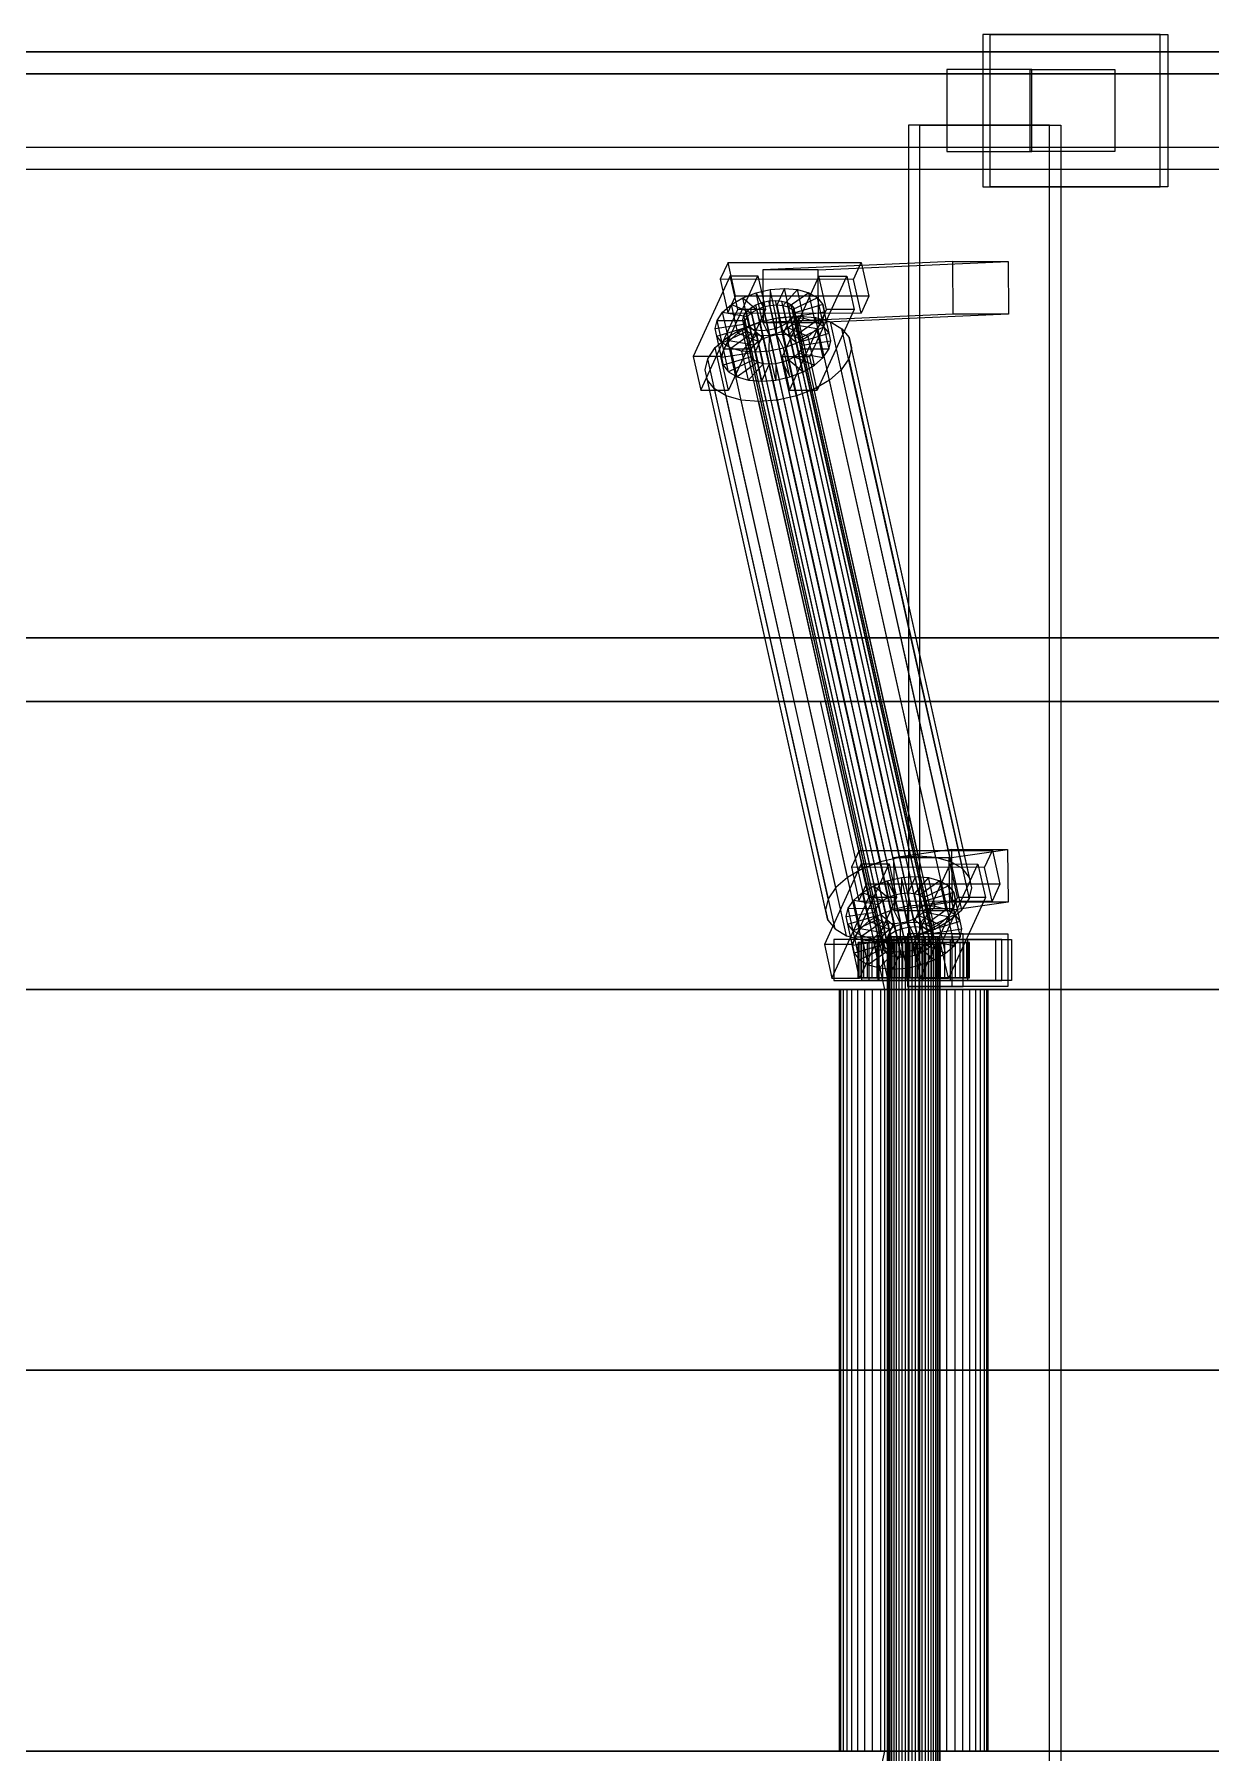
# Model space of a CAD drawing. Header units: millimetres. Extents: x -1970 to 34302, y -65268 to 6837.
# Drawn here: x 8647 to 9048, y -18130 to -17544 of the extents above; entities that cross this region are included whole.
import ezdxf

# ---------------------------------------------------------------- set-up
doc = ezdxf.new("R2010")
doc.units = ezdxf.units.MM
doc.layers.add('superior_C01', color=7, linetype='Continuous', lineweight=0)

msp = doc.modelspace()

# ---------------------------------------------------------------- linework, layer by layer
at = {"layer": 'superior_C01'}
for p, q in [((9031.224, -17544), (8970.593, -17544)), ((8970.593, -17544), (8970.593, -17596)), ((8973.154, -17544), (8970.593, -17544)), ((8973.154, -17596), (8973.154, -17544)), ((8973.154, -17544), (9033.785, -17544)), ((9031.224, -17596), (9031.224, -17544)), ((9031.224, -17544), (9033.785, -17544)), ((9033.785, -17544), (9033.785, -17596)), ((9154.087, -17550), (8017.256, -17550)), ((8030.063, -17550), (9166.894, -17550)), ((9245.336, -17550), (8108.506, -17550)), ((8124.515, -17550), (9261.345, -17550)), ((9252.01, -17557.5), (8022.33, -17557.5)), ((8024.99, -17557.5), (9254.671, -17557.5)), ((8986.781, -17556), (8958.36, -17556)), ((8958.36, -17556), (8958.36, -17584)), ((8987.338, -17556), (8958.36, -17556)), ((8986.781, -17584), (8986.781, -17556)), ((8986.781, -17556), (9015.759, -17556)), ((8987.338, -17584), (8987.338, -17556)), ((8987.338, -17556), (9015.759, -17556)), ((9015.759, -17556), (9015.759, -17584)), ((8993.432, -17575), (8945.306, -17575)), ((8945.306, -17575), (8945.306, -18425)), ((8949.148, -17575), (8945.306, -17575)), ((8949.148, -18425), (8949.148, -17575)), ((8949.148, -17575), (8997.274, -17575)), ((8993.432, -18425), (8993.432, -17575)), ((8993.432, -17575), (8997.274, -17575)), ((8997.274, -17575), (8997.274, -18425)), ((8022.33, -17582.5), (9252.01, -17582.5)), ((8024.99, -17582.5), (9254.671, -17582.5)), ((8958.36, -17584), (8986.781, -17584)), ((8958.36, -17584), (8987.338, -17584)), ((9015.759, -17584), (8986.781, -17584)), ((9015.759, -17584), (8987.338, -17584)), ((8017.256, -17590), (9154.087, -17590)), ((8030.063, -17590), (9166.894, -17590)), ((8108.506, -17590), (9245.336, -17590)), ((8124.515, -17590), (9261.345, -17590)), ((8970.593, -17596), (9031.224, -17596)), ((8970.593, -17596), (8973.154, -17596)), ((9033.785, -17596), (8973.154, -17596)), ((9033.785, -17596), (9031.224, -17596)), ((8883.648, -17621.857), (8881.019, -17627.592)), ((8886.207, -17633.325), (8883.648, -17621.857)), ((8883.648, -17621.857), (8929.122, -17621.914)), ((8960.396, -17621.488), (8895.521, -17624.356)), ((8914.468, -17624.356), (8979.343, -17621.488)), ((8926.492, -17627.65), (8929.122, -17621.914)), ((8929.122, -17621.914), (8931.68, -17633.382)), ((8960.477, -17639.486), (8960.396, -17621.488)), ((8960.396, -17621.488), (8979.343, -17621.488)), ((8979.343, -17621.488), (8979.425, -17639.486)), ((8884.387, -17626.449), (8871.767, -17653.98)), ((8926.492, -17627.65), (8881.019, -17627.592)), ((8881.019, -17627.592), (8883.577, -17639.061)), ((8881.241, -17653.992), (8893.861, -17626.461)), ((8886.945, -17637.917), (8884.387, -17626.449)), ((8884.387, -17626.449), (8893.861, -17626.461)), ((8893.861, -17626.461), (8896.419, -17637.929)), ((8914.468, -17624.356), (8895.521, -17624.356)), ((8895.521, -17624.356), (8895.602, -17642.354)), ((8914.703, -17626.487), (8902.082, -17654.019)), ((8911.556, -17654.031), (8924.176, -17626.499)), ((8914.549, -17642.354), (8914.468, -17624.356)), ((8917.261, -17637.955), (8914.703, -17626.487)), ((8914.703, -17626.487), (8924.176, -17626.499)), ((8924.176, -17626.499), (8926.734, -17637.967)), ((8929.051, -17639.118), (8926.492, -17627.65)), ((8883.577, -17639.061), (8886.207, -17633.325)), ((8884.801, -17636.164), (8888.696, -17633.91)), ((8931.68, -17633.382), (8886.207, -17633.325)), ((8888.696, -17633.91), (8893.218, -17632.183)), ((8888.696, -17633.91), (8893.536, -17637.975)), ((8890.889, -17643.74), (8888.696, -17633.91)), ((8893.17, -17636.336), (8895.312, -17635.518)), ((8893.218, -17632.183), (8898.058, -17631.1)), ((8893.218, -17632.183), (8895.678, -17637.157)), ((8895.41, -17642.013), (8893.218, -17632.183)), ((8895.312, -17635.518), (8897.605, -17635.005)), ((8943.001, -17849.317), (8895.312, -17635.518)), ((8897.605, -17635.005), (8899.892, -17634.832)), ((8945.294, -17848.804), (8897.605, -17635.005)), ((8898.058, -17631.1), (8897.97, -17636.643)), ((8898.058, -17631.1), (8902.887, -17630.735)), ((8900.251, -17640.93), (8898.058, -17631.1)), ((8899.892, -17634.832), (8902.018, -17635.011)), ((8947.581, -17848.631), (8899.892, -17634.832)), ((8902.887, -17630.735), (8900.258, -17636.47)), ((8902.018, -17635.011), (8903.838, -17635.529)), ((8949.708, -17848.809), (8902.018, -17635.011)), ((8907.375, -17631.112), (8902.384, -17636.649)), ((8905.08, -17640.564), (8902.887, -17630.735)), ((8902.887, -17630.735), (8907.375, -17631.112)), ((8903.838, -17635.529), (8905.228, -17636.352)), ((8951.528, -17849.328), (8903.838, -17635.529)), ((8911.218, -17632.206), (8904.204, -17637.167)), ((8914.152, -17633.943), (8905.594, -17637.99)), ((8909.568, -17640.942), (8907.375, -17631.112)), ((8907.375, -17631.112), (8911.218, -17632.206)), ((8913.41, -17642.036), (8911.218, -17632.206)), ((8911.218, -17632.206), (8914.152, -17633.943)), ((8916.344, -17643.772), (8914.152, -17633.943)), ((8914.152, -17633.943), (8915.977, -17636.203)), ((8931.68, -17633.382), (8929.051, -17639.118)), ((8874.325, -17665.449), (8886.945, -17637.917)), ((8879.212, -17644.431), (8879.892, -17641.61)), ((8879.892, -17641.61), (8881.798, -17638.79)), ((8879.892, -17641.61), (8889.365, -17641.622)), ((8882.084, -17651.44), (8879.892, -17641.61)), ((8881.798, -17638.79), (8884.801, -17636.164)), ((8881.798, -17638.79), (8890.268, -17640.286)), ((8883.99, -17648.62), (8881.798, -17638.79)), ((8883.577, -17639.061), (8929.051, -17639.118)), ((8896.419, -17637.929), (8883.799, -17665.461)), ((8884.801, -17636.164), (8891.691, -17639.042)), ((8886.993, -17645.994), (8884.801, -17636.164)), ((8896.419, -17637.929), (8886.945, -17637.917)), ((8888.678, -17641.32), (8889, -17639.983)), ((8888.959, -17642.566), (8888.678, -17641.32)), ((8936.367, -17855.119), (8888.678, -17641.32)), ((8889, -17639.983), (8889.903, -17638.648)), ((8936.689, -17853.782), (8889, -17639.983)), ((8889.365, -17641.622), (8889.043, -17642.958)), ((8890.268, -17640.286), (8889.365, -17641.622)), ((8889.365, -17641.622), (8891.558, -17651.452)), ((8889.903, -17638.648), (8891.325, -17637.404)), ((8937.592, -17852.446), (8889.903, -17638.648)), ((8891.691, -17639.042), (8890.268, -17640.286)), ((8890.268, -17640.286), (8892.461, -17650.116)), ((8891.325, -17637.404), (8893.17, -17636.336)), ((8939.014, -17851.202), (8891.325, -17637.404)), ((8893.536, -17637.975), (8891.691, -17639.042)), ((8891.691, -17639.042), (8893.883, -17648.872)), ((8940.859, -17850.135), (8893.17, -17636.336)), ((8895.678, -17637.157), (8893.536, -17637.975)), ((8893.536, -17637.975), (8895.728, -17647.804)), ((8894.567, -17642.107), (8901.038, -17640.659)), ((8900.251, -17640.93), (8895.41, -17642.013)), ((8960.477, -17639.486), (8895.602, -17642.354)), ((8897.97, -17636.643), (8895.678, -17637.157)), ((8895.678, -17637.157), (8897.87, -17646.986)), ((8900.258, -17636.47), (8897.97, -17636.643)), ((8897.97, -17636.643), (8900.163, -17646.473)), ((8900.163, -17646.473), (8900.251, -17640.93)), ((8905.08, -17640.564), (8900.251, -17640.93)), ((8900.258, -17636.47), (8902.45, -17646.3)), ((8902.384, -17636.649), (8900.258, -17636.47)), ((8901.038, -17640.659), (8907.493, -17640.17)), ((8942.149, -17824.968), (8901.038, -17640.659)), ((8902.384, -17636.649), (8904.576, -17646.479)), ((8904.204, -17637.167), (8902.384, -17636.649)), ((8902.45, -17646.3), (8905.08, -17640.564)), ((8905.149, -17641.341), (8903.727, -17642.585)), ((8904.204, -17637.167), (8906.396, -17646.997)), ((8905.594, -17637.99), (8904.204, -17637.167)), ((8904.576, -17646.479), (8909.568, -17640.942)), ((8904.64, -17665.487), (8917.261, -17637.955)), ((8909.568, -17640.942), (8905.08, -17640.564)), ((8906.052, -17640.005), (8905.149, -17641.341)), ((8952.838, -17855.139), (8905.149, -17641.341)), ((8905.228, -17636.352), (8906.093, -17637.422)), ((8952.917, -17850.15), (8905.228, -17636.352)), ((8905.515, -17642.979), (8906.418, -17641.643)), ((8905.594, -17637.99), (8907.786, -17647.82)), ((8906.458, -17639.061), (8905.594, -17637.99)), ((8906.374, -17638.668), (8906.052, -17640.005)), ((8906.052, -17640.005), (8953.741, -17853.804)), ((8906.093, -17637.422), (8906.374, -17638.668)), ((8953.782, -17851.221), (8906.093, -17637.422)), ((8954.063, -17852.467), (8906.374, -17638.668)), ((8906.418, -17641.643), (8906.74, -17640.307)), ((8906.418, -17641.643), (8915.891, -17641.655)), ((8908.61, -17651.473), (8906.418, -17641.643)), ((8915.977, -17636.203), (8906.458, -17639.061)), ((8906.458, -17639.061), (8908.651, -17648.891)), ((8906.74, -17640.307), (8906.458, -17639.061)), ((8916.571, -17638.834), (8906.74, -17640.307)), ((8906.74, -17640.307), (8908.932, -17650.137)), ((8907.493, -17640.17), (8913.493, -17640.674)), ((8948.604, -17824.479), (8907.493, -17640.17)), ((8913.41, -17642.036), (8909.568, -17640.942)), ((8913.493, -17640.674), (8918.63, -17642.137)), ((8954.605, -17824.984), (8913.493, -17640.674)), ((8915.891, -17641.655), (8913.985, -17644.475)), ((8926.734, -17637.967), (8914.114, -17665.499)), ((8979.425, -17639.486), (8914.549, -17642.354)), ((8916.571, -17638.834), (8915.891, -17641.655)), ((8915.891, -17641.655), (8918.084, -17651.485)), ((8918.17, -17646.033), (8915.977, -17636.203)), ((8915.977, -17636.203), (8916.571, -17638.834)), ((8918.763, -17648.664), (8916.571, -17638.834)), ((8926.734, -17637.967), (8917.261, -17637.955)), ((8979.425, -17639.486), (8960.477, -17639.486)), ((8879.212, -17644.431), (8889.043, -17642.958)), ((8879.805, -17647.062), (8879.212, -17644.431)), ((8881.405, -17654.261), (8879.212, -17644.431)), ((8879.3, -17650.939), (8883.315, -17647.428)), ((8879.805, -17647.062), (8889.324, -17644.204)), ((8881.631, -17649.322), (8879.805, -17647.062)), ((8881.998, -17656.892), (8879.805, -17647.062)), ((8881.631, -17649.322), (8890.189, -17645.275)), ((8883.315, -17647.428), (8888.522, -17644.416)), ((8924.426, -17831.737), (8883.315, -17647.428)), ((8886.993, -17645.994), (8883.99, -17648.62)), ((8884.565, -17651.059), (8891.579, -17646.098)), ((8890.889, -17643.74), (8886.993, -17645.994)), ((8893.883, -17648.872), (8886.993, -17645.994)), ((8888.407, -17652.153), (8893.399, -17646.616)), ((8888.522, -17644.416), (8894.567, -17642.107)), ((8929.633, -17828.725), (8888.522, -17644.416)), ((8889.824, -17643.637), (8888.959, -17642.566)), ((8936.648, -17856.365), (8888.959, -17642.566)), ((8889.043, -17642.958), (8889.324, -17644.204)), ((8889.043, -17642.958), (8891.236, -17652.788)), ((8889.324, -17644.204), (8890.189, -17645.275)), ((8889.324, -17644.204), (8891.517, -17654.034)), ((8891.214, -17644.459), (8889.824, -17643.637)), ((8937.513, -17857.435), (8889.824, -17643.637)), ((8890.189, -17645.275), (8891.579, -17646.098)), ((8890.189, -17645.275), (8892.382, -17655.105)), ((8895.41, -17642.013), (8890.889, -17643.74)), ((8895.728, -17647.804), (8890.889, -17643.74)), ((8893.034, -17644.978), (8891.214, -17644.459)), ((8938.903, -17858.258), (8891.214, -17644.459)), ((8891.579, -17646.098), (8893.399, -17646.616)), ((8891.579, -17646.098), (8893.772, -17655.927)), ((8892.896, -17652.53), (8895.525, -17646.795)), ((8895.16, -17645.156), (8893.034, -17644.978)), ((8940.723, -17858.776), (8893.034, -17644.978)), ((8893.399, -17646.616), (8895.525, -17646.795)), ((8893.399, -17646.616), (8895.592, -17656.446)), ((8935.678, -17826.416), (8894.567, -17642.107)), ((8897.447, -17644.983), (8895.16, -17645.156)), ((8942.849, -17858.955), (8895.16, -17645.156)), ((8897.87, -17646.986), (8895.41, -17642.013)), ((8895.525, -17646.795), (8897.813, -17646.622)), ((8895.525, -17646.795), (8897.718, -17656.624)), ((8895.602, -17642.354), (8914.549, -17642.354)), ((8895.728, -17647.804), (8897.87, -17646.986)), ((8899.74, -17644.47), (8897.447, -17644.983)), ((8945.136, -17858.782), (8897.447, -17644.983)), ((8897.725, -17652.165), (8897.813, -17646.622)), ((8897.813, -17646.622), (8900.105, -17646.108)), ((8897.813, -17646.622), (8900.005, -17656.451)), ((8897.87, -17646.986), (8900.163, -17646.473)), ((8901.882, -17643.652), (8899.74, -17644.47)), ((8947.429, -17858.269), (8899.74, -17644.47)), ((8900.105, -17646.108), (8902.247, -17645.29)), ((8902.565, -17651.082), (8900.105, -17646.108)), ((8900.105, -17646.108), (8902.298, -17655.938)), ((8900.163, -17646.473), (8902.45, -17646.3)), ((8903.727, -17642.585), (8901.882, -17643.652)), ((8949.571, -17857.451), (8901.882, -17643.652)), ((8902.247, -17645.29), (8904.092, -17644.223)), ((8907.087, -17649.355), (8902.247, -17645.29)), ((8902.247, -17645.29), (8904.44, -17655.12)), ((8902.45, -17646.3), (8904.576, -17646.479)), ((8951.416, -17856.383), (8903.727, -17642.585)), ((8904.092, -17644.223), (8905.515, -17642.979)), ((8910.982, -17647.101), (8904.092, -17644.223)), ((8904.092, -17644.223), (8906.285, -17654.053)), ((8904.576, -17646.479), (8906.396, -17646.997)), ((8913.985, -17644.475), (8905.515, -17642.979)), ((8905.515, -17642.979), (8907.707, -17652.809)), ((8906.396, -17646.997), (8913.41, -17642.036)), ((8906.396, -17646.997), (8907.786, -17647.82)), ((8910.982, -17647.101), (8907.087, -17649.355)), ((8907.786, -17647.82), (8916.344, -17643.772)), ((8908.651, -17648.891), (8918.17, -17646.033)), ((8913.985, -17644.475), (8910.982, -17647.101)), ((8913.175, -17656.931), (8910.982, -17647.101)), ((8916.344, -17643.772), (8913.41, -17642.036)), ((8916.178, -17654.305), (8913.985, -17644.475)), ((8918.17, -17646.033), (8916.344, -17643.772)), ((8918.763, -17648.664), (8918.17, -17646.033)), ((8918.63, -17642.137), (8922.552, -17644.459)), ((8959.741, -17826.446), (8918.63, -17642.137)), ((8922.552, -17644.459), (8924.993, -17647.481)), ((8963.663, -17828.768), (8922.552, -17644.459)), ((8924.993, -17647.481), (8925.786, -17650.998)), ((8966.104, -17831.79), (8924.993, -17647.481)), ((8876.752, -17654.709), (8879.3, -17650.939)), ((8920.412, -17835.248), (8879.3, -17650.939)), ((8882.084, -17651.44), (8881.405, -17654.261)), ((8891.236, -17652.788), (8881.405, -17654.261)), ((8884.565, -17651.059), (8881.631, -17649.322)), ((8883.824, -17659.152), (8881.631, -17649.322)), ((8883.99, -17648.62), (8882.084, -17651.44)), ((8891.558, -17651.452), (8882.084, -17651.44)), ((8892.461, -17650.116), (8883.99, -17648.62)), ((8888.407, -17652.153), (8884.565, -17651.059)), ((8886.758, -17660.889), (8884.565, -17651.059)), ((8892.896, -17652.53), (8888.407, -17652.153)), ((8890.6, -17661.983), (8888.407, -17652.153)), ((8891.236, -17652.788), (8891.558, -17651.452)), ((8891.517, -17654.034), (8891.236, -17652.788)), ((8891.558, -17651.452), (8892.461, -17650.116)), ((8892.461, -17650.116), (8893.883, -17648.872)), ((8897.725, -17652.165), (8892.896, -17652.53)), ((8895.089, -17662.36), (8892.896, -17652.53)), ((8893.883, -17648.872), (8895.728, -17647.804)), ((8902.565, -17651.082), (8897.725, -17652.165)), ((8899.917, -17661.995), (8897.725, -17652.165)), ((8907.087, -17649.355), (8902.565, -17651.082)), ((8904.758, -17660.912), (8902.565, -17651.082)), ((8907.707, -17652.809), (8906.285, -17654.053)), ((8909.279, -17659.184), (8907.087, -17649.355)), ((8908.61, -17651.473), (8907.707, -17652.809)), ((8907.707, -17652.809), (8916.178, -17654.305)), ((8907.786, -17647.82), (8908.651, -17648.891)), ((8908.932, -17650.137), (8908.61, -17651.473)), ((8918.084, -17651.485), (8908.61, -17651.473)), ((8908.651, -17648.891), (8908.932, -17650.137)), ((8908.932, -17650.137), (8918.763, -17648.664)), ((8916.178, -17654.305), (8918.084, -17651.485)), ((8918.084, -17651.485), (8918.763, -17648.664)), ((8925.786, -17650.998), (8924.878, -17654.769)), ((8966.898, -17835.307), (8925.786, -17650.998)), ((8881.241, -17653.992), (8871.767, -17653.98)), ((8871.767, -17653.98), (8874.325, -17665.449)), ((8875.843, -17658.48), (8876.752, -17654.709)), ((8876.637, -17661.997), (8875.843, -17658.48)), ((8916.955, -17842.789), (8875.843, -17658.48)), ((8917.863, -17839.018), (8876.752, -17654.709)), ((8883.799, -17665.461), (8881.241, -17653.992)), ((8881.405, -17654.261), (8881.998, -17656.892)), ((8891.517, -17654.034), (8881.998, -17656.892)), ((8881.998, -17656.892), (8883.824, -17659.152)), ((8892.382, -17655.105), (8883.824, -17659.152)), ((8883.824, -17659.152), (8886.758, -17660.889)), ((8893.772, -17655.927), (8886.758, -17660.889)), ((8895.592, -17656.446), (8890.6, -17661.983)), ((8892.382, -17655.105), (8891.517, -17654.034)), ((8893.772, -17655.927), (8892.382, -17655.105)), ((8895.592, -17656.446), (8893.772, -17655.927)), ((8897.718, -17656.624), (8895.089, -17662.36)), ((8897.718, -17656.624), (8895.592, -17656.446)), ((8900.005, -17656.451), (8897.718, -17656.624)), ((8900.005, -17656.451), (8899.917, -17661.995)), ((8902.298, -17655.938), (8900.005, -17656.451)), ((8911.556, -17654.031), (8902.082, -17654.019)), ((8902.082, -17654.019), (8904.64, -17665.487)), ((8904.44, -17655.12), (8902.298, -17655.938)), ((8902.298, -17655.938), (8904.758, -17660.912)), ((8906.285, -17654.053), (8904.44, -17655.12)), ((8904.44, -17655.12), (8909.279, -17659.184)), ((8904.758, -17660.912), (8909.279, -17659.184)), ((8906.285, -17654.053), (8913.175, -17656.931)), ((8909.279, -17659.184), (8913.175, -17656.931)), ((8914.114, -17665.499), (8911.556, -17654.031)), ((8913.175, -17656.931), (8916.178, -17654.305)), ((8922.329, -17658.539), (8918.315, -17662.05)), ((8924.878, -17654.769), (8922.329, -17658.539)), ((8963.441, -17842.848), (8922.329, -17658.539)), ((8924.878, -17654.769), (8965.989, -17839.078)), ((8879.078, -17665.019), (8876.637, -17661.997)), ((8917.748, -17846.306), (8876.637, -17661.997)), ((8883, -17667.341), (8879.078, -17665.019)), ((8920.189, -17849.328), (8879.078, -17665.019)), ((8886.758, -17660.889), (8890.6, -17661.983)), ((8890.6, -17661.983), (8895.089, -17662.36)), ((8895.089, -17662.36), (8899.917, -17661.995)), ((8899.917, -17661.995), (8904.758, -17660.912)), ((8913.108, -17665.062), (8907.063, -17667.371)), ((8918.315, -17662.05), (8913.108, -17665.062)), ((8954.219, -17849.371), (8913.108, -17665.062)), ((8959.426, -17846.359), (8918.315, -17662.05)), ((8874.325, -17665.449), (8883.799, -17665.461)), ((8888.136, -17668.803), (8883, -17667.341)), ((8924.111, -17851.65), (8883, -17667.341)), ((8894.137, -17669.308), (8888.136, -17668.803)), ((8929.248, -17853.113), (8888.136, -17668.803)), ((8900.592, -17668.819), (8894.137, -17669.308)), ((8935.248, -17853.617), (8894.137, -17669.308)), ((8907.063, -17667.371), (8900.592, -17668.819)), ((8941.704, -17853.128), (8900.592, -17668.819)), ((8904.64, -17665.487), (8914.114, -17665.499)), ((8948.174, -17851.68), (8907.063, -17667.371)), ((2012.494, -17750), (11002.451, -17750)), ((11004.06, -17750), (2014.103, -17750)), ((8346.372, -17771.702), (8915.115, -17771.702)), ((8917.026, -17771.702), (8348.284, -17771.702)), ((8915.115, -17771.702), (8937.041, -17870)), ((8915.115, -17771.702), (8917.026, -17771.702)), ((8915.115, -17771.702), (9341.672, -17771.702)), ((8938.953, -17870), (8917.026, -17771.702)), ((9343.584, -17771.702), (8917.026, -17771.702)), ((8928.414, -17822.549), (8925.785, -17828.285)), ((8930.972, -17834.017), (8928.414, -17822.549)), ((8928.414, -17822.549), (8973.887, -17822.606)), ((8960.077, -17822.189), (8940.194, -17825.057)), ((8959.141, -17825.057), (8979.024, -17822.189)), ((8960.343, -17840.17), (8960.077, -17822.189)), ((8960.077, -17822.189), (8979.024, -17822.189)), ((8971.258, -17828.342), (8973.887, -17822.606)), ((8973.887, -17822.606), (8976.445, -17834.074)), ((8979.024, -17822.189), (8979.289, -17840.17)), ((8929.153, -17827.141), (8916.533, -17854.673)), ((8929.633, -17828.725), (8924.426, -17831.737)), ((8971.258, -17828.342), (8925.785, -17828.285)), ((8925.785, -17828.285), (8928.343, -17839.753)), ((8926.006, -17854.685), (8938.626, -17827.153)), ((8931.711, -17838.609), (8929.153, -17827.141)), ((8929.153, -17827.141), (8938.626, -17827.153)), ((8935.678, -17826.416), (8929.633, -17828.725)), ((8942.149, -17824.968), (8935.678, -17826.416)), ((8938.626, -17827.153), (8941.185, -17838.621)), ((8959.141, -17825.057), (8940.194, -17825.057)), ((8940.194, -17825.057), (8940.46, -17843.038)), ((8948.604, -17824.479), (8942.149, -17824.968)), ((8959.468, -17827.179), (8946.848, -17854.711)), ((8954.605, -17824.984), (8948.604, -17824.479)), ((8959.741, -17826.446), (8954.605, -17824.984)), ((8956.322, -17854.723), (8968.942, -17827.191)), ((8959.407, -17843.038), (8959.141, -17825.057)), ((8962.026, -17838.647), (8959.468, -17827.179)), ((8959.468, -17827.179), (8968.942, -17827.191)), ((8963.663, -17828.768), (8959.741, -17826.446)), ((8966.104, -17831.79), (8963.663, -17828.768)), ((8968.942, -17827.191), (8971.5, -17838.659)), ((8973.816, -17839.81), (8971.258, -17828.342)), ((8920.412, -17835.248), (8917.863, -17839.018)), ((8924.426, -17831.737), (8920.412, -17835.248)), ((8928.343, -17839.753), (8930.972, -17834.017)), ((8929.567, -17836.856), (8933.462, -17834.603)), ((8976.445, -17834.074), (8930.972, -17834.017)), ((8933.462, -17834.603), (8937.983, -17832.875)), ((8933.462, -17834.603), (8938.301, -17838.667)), ((8935.654, -17844.433), (8933.462, -17834.603)), ((8937.983, -17832.875), (8942.824, -17831.792)), ((8937.983, -17832.875), (8940.443, -17837.849)), ((8940.176, -17842.705), (8937.983, -17832.875)), ((8942.824, -17831.792), (8942.736, -17837.336)), ((8942.824, -17831.792), (8947.653, -17831.427)), ((8945.016, -17841.622), (8942.824, -17831.792)), ((8947.653, -17831.427), (8945.023, -17837.163)), ((8952.141, -17831.804), (8947.15, -17837.341)), ((8949.845, -17841.257), (8947.653, -17831.427)), ((8947.653, -17831.427), (8952.141, -17831.804)), ((8955.983, -17832.898), (8948.969, -17837.86)), ((8958.917, -17834.635), (8950.359, -17838.682)), ((8954.334, -17841.634), (8952.141, -17831.804)), ((8952.141, -17831.804), (8955.983, -17832.898)), ((8958.176, -17842.728), (8955.983, -17832.898)), ((8955.983, -17832.898), (8958.917, -17834.635)), ((8961.11, -17844.465), (8958.917, -17834.635)), ((8958.917, -17834.635), (8960.743, -17836.895)), ((8965.989, -17839.078), (8966.898, -17835.307)), ((8966.898, -17835.307), (8966.104, -17831.79)), ((8976.445, -17834.074), (8973.816, -17839.81)), ((8917.863, -17839.018), (8916.955, -17842.789)), ((8919.091, -17866.141), (8931.711, -17838.609)), ((8924.657, -17842.302), (8926.564, -17839.482)), ((8926.564, -17839.482), (8929.567, -17836.856)), ((8926.564, -17839.482), (8935.034, -17840.978)), ((8928.756, -17849.312), (8926.564, -17839.482)), ((8928.343, -17839.753), (8973.816, -17839.81)), ((8941.185, -17838.621), (8928.564, -17866.153)), ((8929.567, -17836.856), (8936.456, -17839.734)), ((8931.759, -17846.686), (8929.567, -17836.856)), ((8941.185, -17838.621), (8931.711, -17838.609)), ((8935.034, -17840.978), (8934.131, -17842.314)), ((8936.456, -17839.734), (8935.034, -17840.978)), ((8935.034, -17840.978), (8937.226, -17850.808)), ((8938.301, -17838.667), (8936.456, -17839.734)), ((8936.456, -17839.734), (8938.649, -17849.564)), ((8940.443, -17837.849), (8938.301, -17838.667)), ((8938.301, -17838.667), (8940.494, -17848.497)), ((8942.736, -17837.336), (8940.443, -17837.849)), ((8940.443, -17837.849), (8942.636, -17847.679)), ((8960.343, -17840.17), (8940.46, -17843.038)), ((8945.023, -17837.163), (8942.736, -17837.336)), ((8942.736, -17837.336), (8944.929, -17847.165)), ((8949.845, -17841.257), (8945.016, -17841.622)), ((8945.023, -17837.163), (8947.216, -17846.992)), ((8947.15, -17837.341), (8945.023, -17837.163)), ((8947.15, -17837.341), (8949.342, -17847.171)), ((8948.969, -17837.86), (8947.15, -17837.341)), ((8947.216, -17846.992), (8949.845, -17841.257)), ((8948.969, -17837.86), (8951.162, -17847.689)), ((8950.359, -17838.682), (8948.969, -17837.86)), ((8949.406, -17866.179), (8962.026, -17838.647)), ((8954.334, -17841.634), (8949.845, -17841.257)), ((8950.359, -17838.682), (8952.552, -17848.512)), ((8951.224, -17839.753), (8950.359, -17838.682)), ((8951.183, -17842.335), (8951.505, -17840.999)), ((8960.743, -17836.895), (8951.224, -17839.753)), ((8951.224, -17839.753), (8953.417, -17849.583)), ((8951.505, -17840.999), (8951.224, -17839.753)), ((8961.337, -17839.526), (8951.505, -17840.999)), ((8951.505, -17840.999), (8953.698, -17850.829)), ((8971.5, -17838.659), (8958.88, -17866.191)), ((8979.289, -17840.17), (8959.407, -17843.038)), ((8979.289, -17840.17), (8960.343, -17840.17)), ((8961.337, -17839.526), (8960.657, -17842.347)), ((8962.936, -17846.725), (8960.743, -17836.895)), ((8960.743, -17836.895), (8961.337, -17839.526)), ((8963.529, -17849.356), (8961.337, -17839.526)), ((8971.5, -17838.659), (8962.026, -17838.647)), ((8963.441, -17842.848), (8965.989, -17839.078)), ((8916.955, -17842.789), (8917.748, -17846.306)), ((8917.748, -17846.306), (8920.189, -17849.328)), ((8923.978, -17845.123), (8924.657, -17842.302)), ((8923.978, -17845.123), (8933.809, -17843.65)), ((8924.571, -17847.754), (8923.978, -17845.123)), ((8926.17, -17854.953), (8923.978, -17845.123)), ((8924.571, -17847.754), (8934.09, -17844.897)), ((8924.657, -17842.302), (8934.131, -17842.314)), ((8926.85, -17852.132), (8924.657, -17842.302)), ((8926.397, -17850.015), (8934.955, -17845.967)), ((8931.759, -17846.686), (8928.756, -17849.312)), ((8929.331, -17851.751), (8936.345, -17846.79)), ((8935.654, -17844.433), (8931.759, -17846.686)), ((8938.649, -17849.564), (8931.759, -17846.686)), ((8934.131, -17842.314), (8933.809, -17843.65)), ((8933.809, -17843.65), (8934.09, -17844.897)), ((8933.809, -17843.65), (8936.002, -17853.48)), ((8934.09, -17844.897), (8934.955, -17845.967)), ((8934.09, -17844.897), (8936.283, -17854.726)), ((8934.131, -17842.314), (8936.323, -17852.144)), ((8934.955, -17845.967), (8936.345, -17846.79)), ((8934.955, -17845.967), (8937.148, -17855.797)), ((8940.176, -17842.705), (8935.654, -17844.433)), ((8940.494, -17848.497), (8935.654, -17844.433)), ((8936.345, -17846.79), (8938.165, -17847.308)), ((8936.345, -17846.79), (8938.537, -17856.62)), ((8945.016, -17841.622), (8940.176, -17842.705)), ((8942.636, -17847.679), (8940.176, -17842.705)), ((8940.46, -17843.038), (8959.407, -17843.038)), ((8942.578, -17847.314), (8944.871, -17846.801)), ((8942.636, -17847.679), (8944.929, -17847.165)), ((8944.871, -17846.801), (8947.013, -17845.983)), ((8947.331, -17851.774), (8944.871, -17846.801)), ((8944.871, -17846.801), (8947.064, -17856.631)), ((8944.929, -17847.165), (8945.016, -17841.622)), ((8944.929, -17847.165), (8947.216, -17846.992)), ((8947.013, -17845.983), (8948.858, -17844.915)), ((8951.853, -17850.047), (8947.013, -17845.983)), ((8947.013, -17845.983), (8949.205, -17855.812)), ((8947.216, -17846.992), (8949.342, -17847.171)), ((8948.858, -17844.915), (8950.28, -17843.671)), ((8955.748, -17847.793), (8948.858, -17844.915)), ((8948.858, -17844.915), (8951.05, -17854.745)), ((8949.342, -17847.171), (8954.334, -17841.634)), ((8949.342, -17847.171), (8951.162, -17847.689)), ((8950.28, -17843.671), (8951.183, -17842.335)), ((8958.751, -17845.167), (8950.28, -17843.671)), ((8950.28, -17843.671), (8952.473, -17853.501)), ((8951.162, -17847.689), (8958.176, -17842.728)), ((8951.183, -17842.335), (8960.657, -17842.347)), ((8953.376, -17852.165), (8951.183, -17842.335)), ((8952.552, -17848.512), (8961.11, -17844.465)), ((8953.417, -17849.583), (8962.936, -17846.725)), ((8954.219, -17849.371), (8959.426, -17846.359)), ((8958.176, -17842.728), (8954.334, -17841.634)), ((8958.751, -17845.167), (8955.748, -17847.793)), ((8961.11, -17844.465), (8958.176, -17842.728)), ((8960.657, -17842.347), (8958.751, -17845.167)), ((8960.943, -17854.997), (8958.751, -17845.167)), ((8959.426, -17846.359), (8963.441, -17842.848)), ((8960.657, -17842.347), (8962.85, -17852.177)), ((8962.936, -17846.725), (8961.11, -17844.465)), ((8963.529, -17849.356), (8962.936, -17846.725)), ((8929.3, -17853), (8919.826, -17853)), ((8919.826, -17853), (8919.826, -17867)), ((8935.195, -17853), (8919.826, -17853)), ((8920.189, -17849.328), (8924.111, -17851.65)), ((8924.111, -17851.65), (8929.248, -17853.113)), ((8926.397, -17850.015), (8924.571, -17847.754)), ((8926.764, -17857.584), (8924.571, -17847.754)), ((8926.85, -17852.132), (8926.17, -17854.953)), ((8929.331, -17851.751), (8926.397, -17850.015)), ((8928.59, -17859.844), (8926.397, -17850.015)), ((8928.756, -17849.312), (8926.85, -17852.132)), ((8936.323, -17852.144), (8926.85, -17852.132)), ((8937.226, -17850.808), (8928.756, -17849.312)), ((8929.3, -17867), (8929.3, -17853)), ((8929.3, -17853), (8944.668, -17853)), ((8933.173, -17852.845), (8929.331, -17851.751)), ((8931.524, -17861.581), (8929.331, -17851.751)), ((8977.186, -17853), (8931.712, -17853)), ((8931.712, -17853), (8931.712, -17867)), ((8934.914, -17853), (8931.712, -17853)), ((8933.173, -17852.845), (8938.165, -17847.308)), ((8937.662, -17853.223), (8933.173, -17852.845)), ((8935.366, -17862.675), (8933.173, -17852.845)), ((8934.914, -17867), (8934.914, -17853)), ((8934.914, -17853), (8980.387, -17853)), ((8935.195, -17867), (8935.195, -17853)), ((8935.195, -17853), (8944.668, -17853)), ((8936.002, -17853.48), (8936.323, -17852.144)), ((8936.323, -17852.144), (8937.226, -17850.808)), ((8937.592, -17852.446), (8936.689, -17853.782)), ((8937.226, -17850.808), (8938.649, -17849.564)), ((8939.014, -17851.202), (8937.592, -17852.446)), ((8937.662, -17853.223), (8940.291, -17847.487)), ((8942.491, -17852.857), (8937.662, -17853.223)), ((8938.26, -17852), (8938.103, -17852)), ((8938.103, -17852), (8938.559, -17852)), ((8938.103, -18148), (8938.103, -17852)), ((8938.165, -17847.308), (8940.291, -17847.487)), ((8938.165, -17847.308), (8940.357, -17857.138)), ((8939.018, -17852), (8938.26, -17852)), ((8938.26, -18148), (8938.26, -17852)), ((8938.559, -17852), (8939.595, -17852)), ((8938.559, -18148), (8938.559, -17852)), ((8938.649, -17849.564), (8940.494, -17848.497)), ((8940.859, -17850.135), (8939.014, -17851.202)), ((8940.326, -17852), (8939.018, -17852)), ((8939.018, -18148), (8939.018, -17852)), ((8939.595, -17852), (8941.142, -17852)), ((8939.595, -18148), (8939.595, -17852)), ((8940.291, -17847.487), (8942.578, -17847.314)), ((8940.291, -17847.487), (8942.483, -17857.317)), ((8942.095, -17852), (8940.326, -17852)), ((8940.326, -18148), (8940.326, -17852)), ((8940.494, -17848.497), (8942.636, -17847.679)), ((8943.001, -17849.317), (8940.859, -17850.135)), ((8941.142, -17852), (8943.094, -17852)), ((8941.142, -18148), (8941.142, -17852)), ((8941.704, -17853.128), (8948.174, -17851.68)), ((8944.203, -17852), (8942.095, -17852)), ((8942.095, -18148), (8942.095, -17852)), ((8942.491, -17852.857), (8942.578, -17847.314)), ((8947.331, -17851.774), (8942.491, -17852.857)), ((8944.683, -17862.687), (8942.491, -17852.857)), ((8942.578, -17847.314), (8944.771, -17857.144)), ((8945.294, -17848.804), (8943.001, -17849.317)), ((8943.094, -17852), (8945.317, -17852)), ((8943.094, -18148), (8943.094, -17852)), ((8946.508, -17852), (8944.203, -17852)), ((8944.203, -18148), (8944.203, -17852)), ((8944.668, -17853), (8944.668, -17867)), ((8963.923, -17851), (8944.975, -17851)), ((8944.975, -17851), (8944.975, -17869)), ((8960.216, -17851), (8944.975, -17851)), ((8947.581, -17848.631), (8945.294, -17848.804)), ((8945.317, -17852), (8947.662, -17852)), ((8945.317, -18148), (8945.317, -17852)), ((8948.853, -17852), (8946.508, -17852)), ((8946.508, -18148), (8946.508, -17852)), ((8951.853, -17850.047), (8947.331, -17851.774)), ((8949.523, -17861.604), (8947.331, -17851.774)), ((8949.708, -17848.809), (8947.581, -17848.631)), ((8947.662, -17852), (8949.967, -17852)), ((8947.662, -18148), (8947.662, -17852)), ((8948.174, -17851.68), (8954.219, -17849.371)), ((8951.076, -17852), (8948.853, -17852)), ((8948.853, -18148), (8948.853, -17852)), ((8951.528, -17849.328), (8949.708, -17848.809)), ((8949.967, -17852), (8952.075, -17852)), ((8949.967, -18148), (8949.967, -17852)), ((8959.615, -17853), (8950.142, -17853)), ((8950.142, -17853), (8950.142, -17867)), ((8965.51, -17853), (8950.142, -17853)), ((8953.028, -17852), (8951.076, -17852)), ((8951.076, -18148), (8951.076, -17852)), ((8951.162, -17847.689), (8952.552, -17848.512)), ((8952.917, -17850.15), (8951.528, -17849.328)), ((8955.748, -17847.793), (8951.853, -17850.047)), ((8954.045, -17859.877), (8951.853, -17850.047)), ((8952.075, -17852), (8953.844, -17852)), ((8952.075, -18148), (8952.075, -17852)), ((8953.376, -17852.165), (8952.473, -17853.501)), ((8952.552, -17848.512), (8953.417, -17849.583)), ((8953.782, -17851.221), (8952.917, -17850.15)), ((8954.575, -17852), (8953.028, -17852)), ((8953.028, -18148), (8953.028, -17852)), ((8953.698, -17850.829), (8953.376, -17852.165)), ((8962.85, -17852.177), (8953.376, -17852.165)), ((8953.417, -17849.583), (8953.698, -17850.829)), ((8953.698, -17850.829), (8963.529, -17849.356)), ((8953.741, -17853.804), (8954.063, -17852.467)), ((8954.063, -17852.467), (8953.782, -17851.221)), ((8953.844, -17852), (8955.151, -17852)), ((8953.844, -18148), (8953.844, -17852)), ((8955.611, -17852), (8954.575, -17852)), ((8954.575, -18148), (8954.575, -17852)), ((8955.151, -17852), (8955.91, -17852)), ((8955.151, -18148), (8955.151, -17852)), ((8956.066, -17852), (8955.611, -17852)), ((8955.611, -17852), (8955.611, -18148)), ((8957.94, -17857.623), (8955.748, -17847.793)), ((8955.91, -17852), (8956.066, -17852)), ((8955.91, -18148), (8955.91, -17852)), ((8956.066, -18148), (8956.066, -17852)), ((8959.615, -17867), (8959.615, -17853)), ((8959.615, -17853), (8974.984, -17853)), ((8960.216, -17869), (8960.216, -17851)), ((8960.216, -17851), (8979.163, -17851)), ((8960.943, -17854.997), (8962.85, -17852.177)), ((8962.85, -17852.177), (8963.529, -17849.356)), ((8963.923, -17869), (8963.923, -17851)), ((8963.923, -17851), (8979.163, -17851)), ((8965.51, -17867), (8965.51, -17853)), ((8965.51, -17853), (8974.984, -17853)), ((8974.984, -17853), (8974.984, -17867)), ((8977.186, -17867), (8977.186, -17853)), ((8977.186, -17853), (8980.387, -17853)), ((8979.163, -17851), (8979.163, -17869)), ((8980.387, -17853), (8980.387, -17867)), ((8926.006, -17854.685), (8916.533, -17854.673)), ((8916.533, -17854.673), (8919.091, -17866.141)), ((8928.564, -17866.153), (8926.006, -17854.685)), ((8936.002, -17853.48), (8926.17, -17854.953)), ((8926.17, -17854.953), (8926.764, -17857.584)), ((8936.283, -17854.726), (8926.764, -17857.584)), ((8926.764, -17857.584), (8928.59, -17859.844)), ((8928.455, -17854), (8928.124, -17854)), ((8928.124, -17854), (8938.103, -17854)), ((8928.124, -17866), (8928.124, -17854)), ((8928.124, -17854), (8929.085, -17854)), ((8930.056, -17854), (8928.455, -17854)), ((8928.455, -17854), (8938.26, -17854)), ((8928.455, -17866), (8928.455, -17854)), ((8937.148, -17855.797), (8928.59, -17859.844)), ((8929.085, -17854), (8938.559, -17854)), ((8929.085, -17866), (8929.085, -17854)), ((8929.085, -17854), (8931.273, -17854)), ((8929.248, -17853.113), (8935.248, -17853.617)), ((8932.817, -17854), (8930.056, -17854)), ((8930.056, -17854), (8939.018, -17854)), ((8930.056, -17866), (8930.056, -17854)), ((8931.273, -17854), (8939.595, -17854)), ((8931.273, -17866), (8931.273, -17854)), ((8931.273, -17854), (8934.538, -17854)), ((8938.537, -17856.62), (8931.524, -17861.581)), ((8936.55, -17854), (8932.817, -17854)), ((8932.817, -17854), (8940.326, -17854)), ((8932.817, -17866), (8932.817, -17854)), ((8934.538, -17854), (8941.142, -17854)), ((8934.538, -17866), (8934.538, -17854)), ((8934.538, -17854), (8938.659, -17854)), ((8935.248, -17853.617), (8941.704, -17853.128)), ((8940.357, -17857.138), (8935.366, -17862.675)), ((8936.283, -17854.726), (8936.002, -17853.48)), ((8937.148, -17855.797), (8936.283, -17854.726)), ((8936.689, -17853.782), (8936.367, -17855.119)), ((8936.367, -17855.119), (8936.648, -17856.365)), ((8941.002, -17854), (8936.55, -17854)), ((8936.55, -17854), (8942.095, -17854)), ((8936.55, -17866), (8936.55, -17854)), ((8936.648, -17856.365), (8937.513, -17857.435)), ((8938.537, -17856.62), (8937.148, -17855.797)), ((8937.513, -17857.435), (8938.903, -17858.258)), ((8939.854, -17863.052), (8937.662, -17853.223)), ((8938.103, -17854), (8938.26, -17854)), ((8938.103, -17854), (8938.103, -17866)), ((8938.559, -17854), (8938.103, -17854)), ((8938.26, -17854), (8939.018, -17854)), ((8938.26, -17854), (8938.26, -17866)), ((8940.357, -17857.138), (8938.537, -17856.62)), ((8938.559, -17854), (8938.559, -17866)), ((8939.595, -17854), (8938.559, -17854)), ((8938.659, -17854), (8943.094, -17854)), ((8938.659, -17866), (8938.659, -17854)), ((8938.659, -17854), (8943.353, -17854)), ((8938.903, -17858.258), (8940.723, -17858.776)), ((8939.018, -17854), (8940.326, -17854)), ((8939.018, -17854), (8939.018, -17866)), ((8939.595, -17854), (8939.595, -17866)), ((8941.142, -17854), (8939.595, -17854)), ((8942.483, -17857.317), (8939.854, -17863.052)), ((8940.326, -17854), (8942.095, -17854)), ((8940.326, -17854), (8940.326, -17866)), ((8942.483, -17857.317), (8940.357, -17857.138)), ((8940.723, -17858.776), (8942.849, -17858.955)), ((8945.868, -17854), (8941.002, -17854)), ((8941.002, -17854), (8944.203, -17854)), ((8941.002, -17866), (8941.002, -17854)), ((8941.142, -17854), (8941.142, -17866)), ((8943.094, -17854), (8941.142, -17854)), ((8942.095, -17854), (8944.203, -17854)), ((8942.095, -17854), (8942.095, -17866)), ((8944.771, -17857.144), (8942.483, -17857.317)), ((8942.849, -17858.955), (8945.136, -17858.782)), ((8943.094, -17854), (8943.094, -17866)), ((8945.317, -17854), (8943.094, -17854)), ((8943.353, -17854), (8945.317, -17854)), ((8943.353, -17866), (8943.353, -17854)), ((8943.353, -17854), (8948.302, -17854)), ((8944.203, -17854), (8946.508, -17854)), ((8944.203, -17854), (8944.203, -17866)), ((8944.771, -17857.144), (8944.683, -17862.687)), ((8947.064, -17856.631), (8944.771, -17857.144)), ((8945.136, -17858.782), (8947.429, -17858.269)), ((8945.317, -17854), (8945.317, -17866)), ((8947.662, -17854), (8945.317, -17854)), ((8950.817, -17854), (8945.868, -17854)), ((8945.868, -17854), (8946.508, -17854)), ((8945.868, -17866), (8945.868, -17854)), ((8946.508, -17854), (8948.853, -17854)), ((8946.508, -17854), (8946.508, -17866)), ((8956.322, -17854.723), (8946.848, -17854.711)), ((8946.848, -17854.711), (8949.406, -17866.179)), ((8949.205, -17855.812), (8947.064, -17856.631)), ((8947.064, -17856.631), (8949.523, -17861.604)), ((8947.429, -17858.269), (8949.571, -17857.451)), ((8948.302, -17854), (8947.662, -17854)), ((8947.662, -17854), (8947.662, -17866)), ((8949.967, -17854), (8947.662, -17854)), ((8948.302, -17866), (8948.302, -17854)), ((8948.302, -17854), (8953.168, -17854)), ((8950.817, -17854), (8948.853, -17854)), ((8948.853, -17854), (8951.076, -17854)), ((8948.853, -17854), (8948.853, -17866)), ((8951.05, -17854.745), (8949.205, -17855.812)), ((8949.205, -17855.812), (8954.045, -17859.877)), ((8949.571, -17857.451), (8951.416, -17856.383)), ((8953.168, -17854), (8949.967, -17854)), ((8949.967, -17854), (8949.967, -17866)), ((8952.075, -17854), (8949.967, -17854)), ((8955.511, -17854), (8950.817, -17854)), ((8950.817, -17866), (8950.817, -17854)), ((8952.473, -17853.501), (8951.05, -17854.745)), ((8951.05, -17854.745), (8957.94, -17857.623)), ((8955.511, -17854), (8951.076, -17854)), ((8951.076, -17854), (8953.028, -17854)), ((8951.076, -17854), (8951.076, -17866)), ((8951.416, -17856.383), (8952.838, -17855.139)), ((8957.62, -17854), (8952.075, -17854)), ((8952.075, -17854), (8952.075, -17866)), ((8953.844, -17854), (8952.075, -17854)), ((8952.473, -17853.501), (8960.943, -17854.997)), ((8952.838, -17855.139), (8953.741, -17853.804)), ((8959.632, -17854), (8953.028, -17854)), ((8953.028, -17854), (8954.575, -17854)), ((8953.028, -17854), (8953.028, -17866)), ((8953.168, -17866), (8953.168, -17854)), ((8953.168, -17854), (8957.62, -17854)), ((8961.353, -17854), (8953.844, -17854)), ((8953.844, -17854), (8953.844, -17866)), ((8955.151, -17854), (8953.844, -17854)), ((8954.045, -17859.877), (8957.94, -17857.623)), ((8962.897, -17854), (8954.575, -17854)), ((8954.575, -17854), (8955.611, -17854)), ((8954.575, -17854), (8954.575, -17866)), ((8964.114, -17854), (8955.151, -17854)), ((8955.151, -17854), (8955.151, -17866)), ((8955.91, -17854), (8955.151, -17854)), ((8959.632, -17854), (8955.511, -17854)), ((8955.511, -17866), (8955.511, -17854)), ((8955.611, -17854), (8965.085, -17854)), ((8955.611, -17866), (8955.611, -17854)), ((8955.611, -17854), (8956.066, -17854)), ((8965.715, -17854), (8955.91, -17854)), ((8955.91, -17854), (8955.91, -17866)), ((8956.066, -17854), (8955.91, -17854)), ((8966.046, -17854), (8956.066, -17854)), ((8956.066, -17854), (8956.066, -17866)), ((8958.88, -17866.191), (8956.322, -17854.723)), ((8957.62, -17866), (8957.62, -17854)), ((8957.62, -17854), (8961.353, -17854)), ((8957.94, -17857.623), (8960.943, -17854.997)), ((8962.897, -17854), (8959.632, -17854)), ((8959.632, -17866), (8959.632, -17854)), ((8961.353, -17866), (8961.353, -17854)), ((8961.353, -17854), (8964.114, -17854)), ((8965.085, -17854), (8962.897, -17854)), ((8962.897, -17866), (8962.897, -17854)), ((8964.114, -17866), (8964.114, -17854)), ((8964.114, -17854), (8965.715, -17854)), ((8965.085, -17854), (8965.085, -17866)), ((8966.046, -17854), (8965.085, -17854)), ((8965.715, -17866), (8965.715, -17854)), ((8965.715, -17854), (8966.046, -17854)), ((8966.046, -17866), (8966.046, -17854)), ((8928.59, -17859.844), (8931.524, -17861.581)), ((8931.524, -17861.581), (8935.366, -17862.675)), ((8935.366, -17862.675), (8939.854, -17863.052)), ((8939.854, -17863.052), (8944.683, -17862.687)), ((8944.683, -17862.687), (8949.523, -17861.604)), ((8949.523, -17861.604), (8954.045, -17859.877)), ((8368.298, -17870), (8937.041, -17870)), ((8938.953, -17870), (8370.21, -17870)), ((8919.091, -17866.141), (8928.564, -17866.153)), ((8919.826, -17867), (8929.3, -17867)), ((8919.826, -17867), (8935.195, -17867)), ((8922.18, -17870), (8921.737, -17870)), ((8921.737, -17870), (8923.022, -17870)), ((8921.737, -18130), (8921.737, -17870)), ((8924.319, -17870), (8922.18, -17870)), ((8922.18, -18130), (8922.18, -17870)), ((8923.022, -17870), (8925.947, -17870)), ((8923.022, -18130), (8923.022, -17870)), ((8928.011, -17870), (8924.319, -17870)), ((8924.319, -18130), (8924.319, -17870)), ((8925.947, -17870), (8930.312, -17870)), ((8925.947, -18130), (8925.947, -17870)), ((8933.002, -17870), (8928.011, -17870)), ((8928.011, -18130), (8928.011, -17870)), ((8938.103, -17866), (8928.124, -17866)), ((8928.124, -17866), (8928.455, -17866)), ((8929.085, -17866), (8928.124, -17866)), ((8938.26, -17866), (8928.455, -17866)), ((8928.455, -17866), (8930.056, -17866)), ((8938.559, -17866), (8929.085, -17866)), ((8931.273, -17866), (8929.085, -17866)), ((8944.668, -17867), (8929.3, -17867)), ((8939.018, -17866), (8930.056, -17866)), ((8930.056, -17866), (8932.817, -17866)), ((8930.312, -17870), (8935.82, -17870)), ((8930.312, -18130), (8930.312, -17870)), ((8939.595, -17866), (8931.273, -17866)), ((8934.538, -17866), (8931.273, -17866)), ((8931.712, -17867), (8977.186, -17867)), ((8931.712, -17867), (8934.914, -17867)), ((8940.326, -17866), (8932.817, -17866)), ((8932.817, -17866), (8936.55, -17866)), ((8938.953, -17870), (8933.002, -17870)), ((8933.002, -18130), (8933.002, -17870)), ((8941.142, -17866), (8934.538, -17866)), ((8938.659, -17866), (8934.538, -17866)), ((8980.387, -17867), (8934.914, -17867)), ((8944.668, -17867), (8935.195, -17867)), ((8935.82, -17870), (8942.096, -17870)), ((8935.82, -18130), (8935.82, -17870)), ((8942.095, -17866), (8936.55, -17866)), ((8936.55, -17866), (8941.002, -17866)), ((8937.041, -17870), (8937.041, -18000)), ((8937.041, -17870), (9363.598, -17870)), ((8938.26, -17866), (8938.103, -17866)), ((8938.103, -17866), (8938.559, -17866)), ((8939.018, -17866), (8938.26, -17866)), ((8938.559, -17866), (8939.595, -17866)), ((8943.094, -17866), (8938.659, -17866)), ((8943.353, -17866), (8938.659, -17866)), ((8938.953, -18000), (8938.953, -17870)), ((9365.51, -17870), (8938.953, -17870)), ((8945.458, -17870), (8938.953, -17870)), ((8938.953, -18130), (8938.953, -17870)), ((8940.326, -17866), (8939.018, -17866)), ((8939.595, -17866), (8941.142, -17866)), ((8942.095, -17866), (8940.326, -17866)), ((8944.203, -17866), (8941.002, -17866)), ((8941.002, -17866), (8945.868, -17866)), ((8941.142, -17866), (8943.094, -17866)), ((8944.203, -17866), (8942.095, -17866)), ((8942.096, -17870), (8948.712, -17870)), ((8942.096, -18130), (8942.096, -17870)), ((8943.094, -17866), (8945.317, -17866)), ((8945.317, -17866), (8943.353, -17866)), ((8948.302, -17866), (8943.353, -17866)), ((8946.508, -17866), (8944.203, -17866)), ((8944.975, -17869), (8963.923, -17869)), ((8960.216, -17869), (8944.975, -17869)), ((8945.317, -17866), (8947.662, -17866)), ((8952.074, -17870), (8945.458, -17870)), ((8945.458, -18130), (8945.458, -17870)), ((8946.508, -17866), (8945.868, -17866)), ((8945.868, -17866), (8950.817, -17866)), ((8948.853, -17866), (8946.508, -17866)), ((8947.662, -17866), (8948.302, -17866)), ((8947.662, -17866), (8949.967, -17866)), ((8953.168, -17866), (8948.302, -17866)), ((8948.712, -17870), (8955.217, -17870)), ((8948.712, -18130), (8948.712, -17870)), ((8951.076, -17866), (8948.853, -17866)), ((8948.853, -17866), (8950.817, -17866)), ((8949.406, -17866.179), (8958.88, -17866.191)), ((8949.967, -17866), (8953.168, -17866)), ((8949.967, -17866), (8952.075, -17866)), ((8950.142, -17867), (8959.615, -17867)), ((8950.142, -17867), (8965.51, -17867)), ((8950.817, -17866), (8955.511, -17866)), ((8953.028, -17866), (8951.076, -17866)), ((8951.076, -17866), (8955.511, -17866)), ((8958.35, -17870), (8952.074, -17870)), ((8952.074, -18130), (8952.074, -17870)), ((8952.075, -17866), (8957.62, -17866)), ((8952.075, -17866), (8953.844, -17866)), ((8954.575, -17866), (8953.028, -17866)), ((8953.028, -17866), (8959.632, -17866)), ((8957.62, -17866), (8953.168, -17866)), ((8953.844, -17866), (8961.353, -17866)), ((8953.844, -17866), (8955.151, -17866)), ((8955.611, -17866), (8954.575, -17866)), ((8954.575, -17866), (8962.897, -17866)), ((8955.151, -17866), (8964.114, -17866)), ((8955.151, -17866), (8955.91, -17866)), ((8955.217, -17870), (8961.168, -17870)), ((8955.217, -18130), (8955.217, -17870)), ((8955.511, -17866), (8959.632, -17866)), ((8965.085, -17866), (8955.611, -17866)), ((8956.066, -17866), (8955.611, -17866)), ((8955.91, -17866), (8965.715, -17866)), ((8955.91, -17866), (8956.066, -17866)), ((8956.066, -17866), (8966.046, -17866)), ((8961.353, -17866), (8957.62, -17866)), ((8963.858, -17870), (8958.35, -17870)), ((8958.35, -18130), (8958.35, -17870)), ((8974.984, -17867), (8959.615, -17867)), ((8959.632, -17866), (8962.897, -17866)), ((8979.163, -17869), (8960.216, -17869)), ((8961.168, -17870), (8966.159, -17870)), ((8961.168, -18130), (8961.168, -17870)), ((8964.114, -17866), (8961.353, -17866)), ((8962.897, -17866), (8965.085, -17866)), ((8968.223, -17870), (8963.858, -17870)), ((8963.858, -18130), (8963.858, -17870)), ((8979.163, -17869), (8963.923, -17869)), ((8965.715, -17866), (8964.114, -17866)), ((8965.085, -17866), (8966.046, -17866)), ((8974.984, -17867), (8965.51, -17867)), ((8966.046, -17866), (8965.715, -17866)), ((8966.159, -17870), (8969.851, -17870)), ((8966.159, -18130), (8966.159, -17870)), ((8971.148, -17870), (8968.223, -17870)), ((8968.223, -18130), (8968.223, -17870)), ((8969.851, -17870), (8971.99, -17870)), ((8969.851, -18130), (8969.851, -17870)), ((8972.433, -17870), (8971.148, -17870)), ((8971.148, -17870), (8971.148, -18130)), ((8971.99, -17870), (8972.433, -17870)), ((8971.99, -18130), (8971.99, -17870)), ((8972.433, -18130), (8972.433, -17870)), ((8980.387, -17867), (8977.186, -17867)), ((8368.298, -18000), (8937.041, -18000)), ((8938.953, -18000), (8370.21, -18000)), ((8937.041, -18000), (8937.041, -18130)), ((8937.041, -18000), (9363.598, -18000)), ((8938.953, -18130), (8938.953, -18000)), ((9365.51, -18000), (8938.953, -18000)), ((8368.298, -18130), (8937.041, -18130)), ((8938.953, -18130), (8370.21, -18130)), ((8937.041, -18130), (8915.115, -18228.298)), ((8917.026, -18228.298), (8938.953, -18130)), ((8923.022, -18130), (8921.737, -18130)), ((8921.737, -18130), (8922.18, -18130)), ((8922.18, -18130), (8924.319, -18130)), ((8925.947, -18130), (8923.022, -18130)), ((8924.319, -18130), (8928.011, -18130)), ((8930.312, -18130), (8925.947, -18130)), ((8928.011, -18130), (8933.002, -18130)), ((8935.82, -18130), (8930.312, -18130)), ((8933.002, -18130), (8938.953, -18130)), ((8942.096, -18130), (8935.82, -18130)), ((8937.041, -18130), (9363.598, -18130)), ((9365.51, -18130), (8938.953, -18130)), ((8938.953, -18130), (8945.458, -18130)), ((8948.712, -18130), (8942.096, -18130)), ((8945.458, -18130), (8952.074, -18130)), ((8955.217, -18130), (8948.712, -18130)), ((8952.074, -18130), (8958.35, -18130)), ((8961.168, -18130), (8955.217, -18130)), ((8958.35, -18130), (8963.858, -18130)), ((8966.159, -18130), (8961.168, -18130)), ((8963.858, -18130), (8968.223, -18130)), ((8969.851, -18130), (8966.159, -18130)), ((8968.223, -18130), (8971.148, -18130)), ((8971.99, -18130), (8969.851, -18130)), ((8971.148, -18130), (8972.433, -18130)), ((8972.433, -18130), (8971.99, -18130))]:
    msp.add_line(p, q, dxfattribs=at)

doc.saveas('drawing.dxf')
